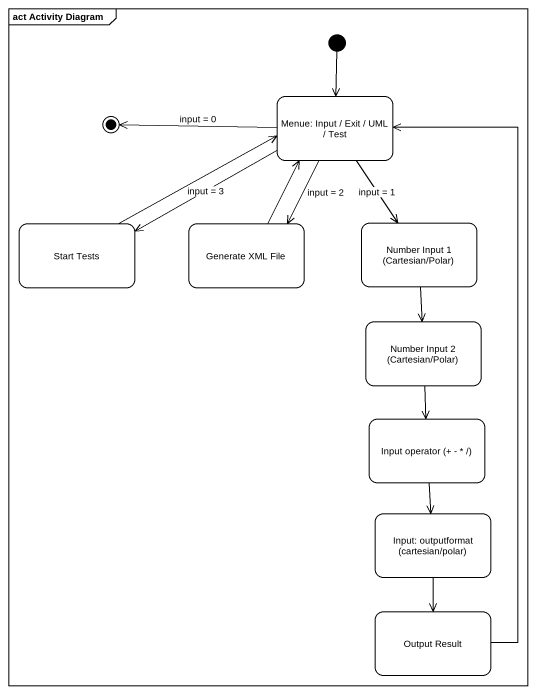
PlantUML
@startuml
mainframe act Activity Diagram
hide empty description
state "Menue: Input / Exit / UML / Test" as Menue_Input_Exit_UML_Test
state "Start Tests" as Start_Tests
state "Generate XML File" as Generate_XML_File
state "Number Input 1 (Cartesian/Polar)" as Number_Input_1_Cartesian
state "Number Input 2 (Cartesian/Polar)" as Number_Input_2_Cartesian
state "Input operator (+ - * /)" as Input_operator
state "Input: outputformat (cartesian/polar)" as Input_outputformat
state "Output Result" as Output_Result
[*] --> Menue_Input_Exit_UML_Test
Menue_Input_Exit_UML_Test -left-> Start_Tests : input = 3
Menue_Input_Exit_UML_Test --> Generate_XML_File : input = 2
Menue_Input_Exit_UML_Test --> Number_Input_1_Cartesian : input = 1
Start_Tests -right-> Menue_Input_Exit_UML_Test
Generate_XML_File -up-> Menue_Input_Exit_UML_Test
Number_Input_1_Cartesian --> Number_Input_2_Cartesian
Number_Input_2_Cartesian --> Input_operator
Input_operator --> Input_outputformat
Input_outputformat --> Output_Result
Output_Result -up-> Menue_Input_Exit_UML_Test
Menue_Input_Exit_UML_Test -left-> [*] : input = 0
@enduml
